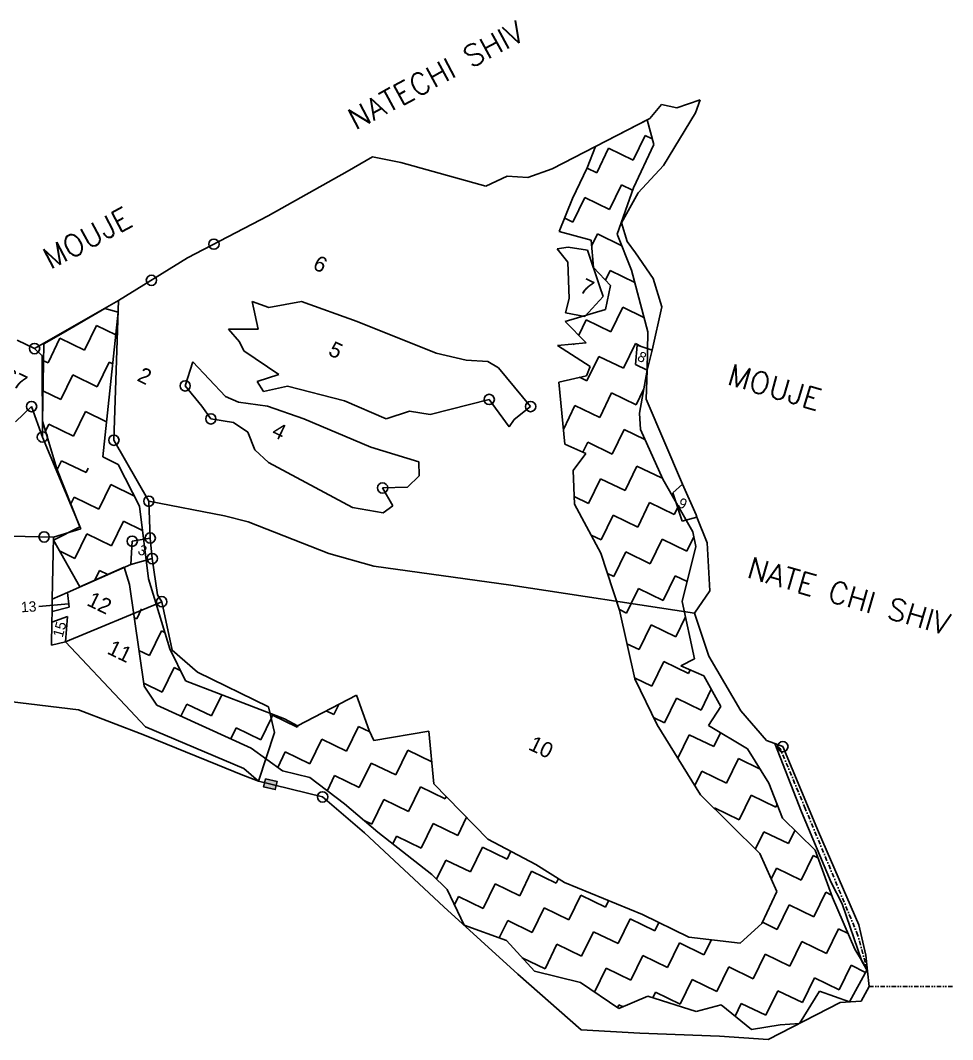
# Model space of a CAD drawing. Header units: metres. Extents: x 321025 to 323179, y 1840087 to 1841448.
# Drawn here: x 322130 to 323179, y 1840266 to 1841414 of the extents above; entities that cross this region are included whole.
import ezdxf

# ---------------------------------------------------------------- set-up
doc = ezdxf.new("R2010")
doc.units = ezdxf.units.M
doc.linetypes.add('DASHDOT', pattern=[1, 0.5, -0.25, 0, -0.25])
doc.linetypes.add('DIVIDE', pattern=[1.25, 0.5, -0.25, 0, -0.25, 0, -0.25])
for name, color, linetype in [('POLY_HATCH', 12, 'Continuous'), ('POLY_PARCEL', 6, 'Continuous'), ('POLY_WATER', 4, 'Continuous'), ('TEXT_MAPOUT', 7, 'Continuous'), ('TEXT_PARCEL', 7, 'Continuous'), ('V_BOUND_LINE', 7, 'Continuous'), ('V_BOUND_STREAM_LINE', 7, 'DASHDOT'), ('V_DIVIDE_LINE', 7, 'DIVIDE')]:
    doc.layers.add(name, color=color, linetype=linetype)
doc.styles.get("Standard").update_dxf_attribs({"font": 'simplex.shx'})
doc.styles.add('TEXT_MAP', font='')
doc.styles.get('TEXT_MAP').set_extended_font_data('Kruti Dev 050')
doc.dimstyles.get("Standard").update_dxf_attribs({"dimtxt": 0.18, "dimasz": 0.18, "dimexe": 0.18, "dimexo": 0.0625, "dimgap": 0.09, "dimtad": 0, "dimtih": 1, "dimtoh": 1, "dimdec": 4, "dimzin": 0, "dimdsep": 46, "dimtxsty": 'Standard', "dimcen": 0.09, "dimadec": 0, "dimazin": 0, "dimtfac": 1, "dimtdec": 4, "dimtofl": 0, "dimtmove": 0, "dimatfit": 3, "dimfxl": 1, "dimtolj": 1, "dimtzin": 0, "dimarcsym": 0})

msp = doc.modelspace()

# ---------------------------------------------------------------- hatches: boundary and pattern name
msp.add_hatch(color=256).paths.add_polyline_path([(322416.9, 1840547.8), (322419, 1840556.9), (322405.9, 1840560), (322403.7, 1840551)])

# ---------------------------------------------------------------- linework, layer by layer
msp.add_lwpolyline([(322405.9, 1840560), (322419, 1840556.9), (322416.9, 1840547.8), (322403.7, 1840551)], close=True)
for centre in [(322348, 1841161.8), (322277.6, 1841121.1), (322146.1, 1841044.2), (322315.6, 1841002.2), (322657.8, 1840987), (322142.7, 1840979), (322704.4, 1840979), (322344.5, 1840965.1), (322154.9, 1840944.7), (322235.4, 1840941.1), (322537.8, 1840887.3), (322274.7, 1840872.4), (322156.8, 1840832.2), (322256, 1840827.4), (322276.3, 1840831), (322278.6, 1840807.8), (322289.2, 1840759.3), (322988.3, 1840596.1), (322470.3, 1840539.5)]:
    msp.add_circle(centre, 5.78)
at = {"layer": 'POLY_HATCH', "ltscale": 10}
for p, q in [((322777.4, 1841271.7), (322835.4, 1841301.6)), ((322835.4, 1841301.6), (322842.9, 1841274)), ((322768.2, 1841247.7), (322777.4, 1841271.7)), ((322842.9, 1841274), (322820.1, 1841225.4)), ((322751.4, 1841213.1), (322768.2, 1841247.7)), ((322820.1, 1841225.4), (322801.6, 1841173.2)), ((322736.6, 1841176.1), (322751.4, 1841213.1)), ((322772.4, 1841166.3), (322736.6, 1841176.1)), ((322775, 1841135.4), (322772.4, 1841166.3)), ((322801.6, 1841173.2), (322817.8, 1841132.5)), ((322794.3, 1841115.2), (322775, 1841135.4)), ((322817.8, 1841132.5), (322836.2, 1841063.2)), ((322788.8, 1841088.1), (322794.3, 1841115.2)), ((322178.4, 1841062.1), (322225.1, 1841089.3)), ((322240.1, 1841085.2), (322222.9, 1840922.2)), ((322225.1, 1841089.3), (322240.1, 1841085.2)), ((322743.4, 1841074.9), (322788.8, 1841088.1)), ((322766.8, 1841050.6), (322743.4, 1841074.9)), ((322156.6, 1841049.5), (322178.4, 1841062.1)), ((322836.2, 1841063.2), (322835.4, 1841019.9)), ((322154.9, 1840962.5), (322156.6, 1841049.5)), ((322734.8, 1841047.8), (322766.8, 1841050.6)), ((322771.4, 1841023.9), (322734.8, 1841047.8)), ((322736.2, 1841006.6), (322767.2, 1841013.7)), ((322767.2, 1841013.7), (322771.4, 1841023.9)), ((322835.4, 1841019.9), (322826.9, 1840971.4)), ((322742.9, 1840936.8), (322736.2, 1841006.6)), ((322826.9, 1840971.4), (322828, 1840953.3)), ((322171.2, 1840908.9), (322154.9, 1840962.5)), ((322828, 1840953.3), (322853, 1840897.1)), ((322766.7, 1840926), (322742.9, 1840936.8)), ((322222.9, 1840922.2), (322240.2, 1840913.8)), ((322752.2, 1840907.1), (322766.7, 1840926)), ((322240.2, 1840913.8), (322264.2, 1840867)), ((322197.2, 1840843.7), (322171.2, 1840908.9)), ((322753.6, 1840869), (322752.2, 1840907.1)), ((322853, 1840897.1), (322887, 1840837.9)), ((322264.2, 1840867), (322274.4, 1840785)), ((322783.5, 1840814), (322753.6, 1840869)), ((322167.4, 1840828.4), (322197.2, 1840843.7)), ((322887, 1840837.9), (322890.5, 1840821.6)), ((322196.9, 1840776), (322167.4, 1840828.4)), ((322890.5, 1840821.6), (322875, 1840759.6)), ((322804.5, 1840749.6), (322783.5, 1840814)), ((322247, 1840798), (322196.9, 1840776)), ((322252.8, 1840778.8), (322247, 1840798)), ((322274.4, 1840785), (322298.5, 1840706.1)), ((322269.5, 1840664.2), (322252.8, 1840778.8)), ((322821.5, 1840672.6), (322804.5, 1840749.6)), ((322875, 1840759.6), (322888.7, 1840694.8)), ((322298.5, 1840706.1), (322315.8, 1840670.2)), ((322888.7, 1840694.8), (322873.4, 1840687)), ((322873.4, 1840687), (322899.4, 1840675.9)), ((322315.8, 1840670.2), (322427.4, 1840627.5)), ((322846.7, 1840620.6), (322821.5, 1840672.6)), ((322899.4, 1840675.9), (322918.6, 1840641.4)), ((322283.6, 1840642.9), (322269.5, 1840664.2)), ((322442, 1840619.7), (322508.3, 1840654)), ((322508.3, 1840654), (322522.7, 1840614.2)), ((322390, 1840594.3), (322283.6, 1840642.9)), ((322918.6, 1840641.4), (322904.4, 1840620)), ((322427.4, 1840627.5), (322442, 1840619.7)), ((322522.7, 1840614.2), (322528, 1840603.1)), ((322528, 1840603.1), (322589.7, 1840613.7)), ((322589.7, 1840613.7), (322595.4, 1840554.4)), ((322895.7, 1840541.8), (322846.7, 1840620.6)), ((322904.4, 1840620), (322948.4, 1840593.5)), ((322425.1, 1840568.9), (322390, 1840594.3)), ((322948.4, 1840593.5), (322972.6, 1840555.1)), ((322456, 1840561.5), (322425.1, 1840568.9)), ((322495.1, 1840531.9), (322456, 1840561.5)), ((322595.4, 1840554.4), (322656.2, 1840492.1)), ((322972.6, 1840555.1), (322987.9, 1840515.6)), ((322532.4, 1840500), (322495.1, 1840531.9)), ((322962.3, 1840475.9), (322895.7, 1840541.8)), ((322987.9, 1840515.6), (323024.6, 1840479.4)), ((322593.3, 1840452.1), (322532.4, 1840500)), ((322656.2, 1840492.1), (322710.4, 1840463.5)), ((322981.3, 1840433), (322962.3, 1840475.9)), ((323024.6, 1840479.4), (323044, 1840426.4)), ((322710.4, 1840463.5), (322742.6, 1840443.3)), ((322610.5, 1840435.4), (322593.3, 1840452.1)), ((322742.6, 1840443.3), (322830.3, 1840407)), ((322629.5, 1840395), (322610.5, 1840435.4)), ((322964.5, 1840396.9), (322981.3, 1840433)), ((323044, 1840426.4), (323069.4, 1840368.3)), ((322830.3, 1840407), (322882.3, 1840381.7)), ((322677.1, 1840377.8), (322629.5, 1840395)), ((322940.2, 1840375), (322964.5, 1840396.9)), ((322708.6, 1840343.5), (322677.1, 1840377.8)), ((322882.3, 1840381.7), (322940.2, 1840375)), ((323069.4, 1840368.3), (323083.1, 1840345.1)), ((322760.4, 1840330.5), (322708.6, 1840343.5)), ((323083.1, 1840345.1), (323063.1, 1840308.7)), ((322803.6, 1840301.2), (322760.4, 1840330.5)), ((322836.3, 1840315.1), (322803.6, 1840301.2)), ((322890.7, 1840297.9), (322836.3, 1840315.1)), ((323029.6, 1840321), (323007.1, 1840284.5)), ((323063.1, 1840308.7), (323029.6, 1840321)), ((322918.9, 1840305.6), (322890.7, 1840297.9)), ((322952.8, 1840277.7), (322918.9, 1840305.6)), ((322985.2, 1840283), (322952.8, 1840277.7)), ((323007.1, 1840284.5), (322985.2, 1840283))]:
    msp.add_line(p, q, dxfattribs=at)
at = {"layer": 'POLY_HATCH', "linetype": 'Continuous', "ltscale": 10}
for p, q in [((322819.9, 1841256.4), (322833.4, 1841284.2)), ((322833.4, 1841284.2), (322841.1, 1841280.4)), ((322778.8, 1841242.2), (322792.2, 1841269.9)), ((322792.2, 1841269.9), (322819.9, 1841256.4)), ((322768, 1841247.4), (322778.8, 1841242.2)), ((322793, 1841201), (322806.5, 1841228.7)), ((322806.5, 1841228.7), (322819.1, 1841222.6)), ((322751.9, 1841186.7), (322765.3, 1841214.4)), ((322765.3, 1841214.4), (322793, 1841201)), ((322742.7, 1841191.2), (322751.9, 1841186.7)), ((322773, 1841159.6), (322779.6, 1841173.3)), ((322779.6, 1841173.3), (322806.9, 1841160)), ((322788.6, 1841121.2), (322793.9, 1841132.1)), ((322793.9, 1841132.1), (322821.5, 1841118.7)), ((322794.7, 1841063.2), (322808.1, 1841091)), ((322808.1, 1841091), (322831.9, 1841079.4)), ((322758.5, 1841059.2), (322767, 1841076.7)), ((322767, 1841076.7), (322794.7, 1841063.2)), ((322202.4, 1841042.4), (322215.9, 1841070.1)), ((322215.9, 1841070.1), (322237.4, 1841059.6)), ((322161.3, 1841028.1), (322174.7, 1841055.8)), ((322174.7, 1841055.8), (322202.4, 1841042.4)), ((322752.7, 1841049.4), (322753.5, 1841049)), ((322753.5, 1841049), (322753.8, 1841049.5)), ((322809, 1841022.1), (322822.4, 1841049.8)), ((322822.4, 1841049.8), (322828.7, 1841046.7)), ((322156.2, 1841030.6), (322161.3, 1841028.1)), ((322216.7, 1841001.2), (322230.2, 1841028.9)), ((322230.2, 1841028.9), (322234, 1841027.1)), ((322767.8, 1841007.8), (322781.2, 1841035.5)), ((322781.2, 1841035.5), (322809, 1841022.1)), ((322175.5, 1840986.9), (322189, 1841014.6)), ((322189, 1841014.6), (322216.7, 1841001.2)), ((322759.3, 1841011.9), (322767.8, 1841007.8)), ((322155.5, 1840996.6), (322175.5, 1840986.9)), ((322782.1, 1840966.6), (322795.5, 1840994.3)), ((322795.5, 1840994.3), (322823.2, 1840980.9)), ((322823.2, 1840980.9), (322831.6, 1840998.1)), ((322741.3, 1840953.3), (322754.3, 1840980.1)), ((322754.3, 1840980.1), (322782.1, 1840966.6)), ((322189.8, 1840945.8), (322203.3, 1840973.5)), ((322203.3, 1840973.5), (322227.1, 1840961.9)), ((322158.3, 1840951.4), (322162.1, 1840959.2)), ((322162.1, 1840959.2), (322189.8, 1840945.8)), ((322796.3, 1840925.5), (322809.8, 1840953.2)), ((322809.8, 1840953.2), (322833.1, 1840941.9)), ((322763.2, 1840927.7), (322768.6, 1840938.9)), ((322768.6, 1840938.9), (322796.3, 1840925.5)), ((322171.5, 1840908.1), (322176.4, 1840918)), ((322176.4, 1840918), (322204.1, 1840904.6)), ((322810.6, 1840884.3), (322824.1, 1840912)), ((322824.1, 1840912), (322851.8, 1840898.6)), ((322204.1, 1840904.6), (322206.5, 1840909.5)), ((322851.8, 1840898.6), (322852.1, 1840899.2)), ((322218.4, 1840863.4), (322231.8, 1840891.1)), ((322231.8, 1840891.1), (322258.4, 1840878.2)), ((322769.4, 1840870), (322782.9, 1840897.7)), ((322782.9, 1840897.7), (322810.6, 1840884.3)), ((322187, 1840869.4), (322190.6, 1840876.9)), ((322190.6, 1840876.9), (322218.4, 1840863.4)), ((322753.3, 1840877.9), (322769.4, 1840870)), ((322824.9, 1840843.1), (322838.3, 1840870.8)), ((322838.3, 1840870.8), (322866, 1840857.4)), ((322866, 1840857.4), (322869.9, 1840865.3)), ((322783.7, 1840828.9), (322797.2, 1840856.6)), ((322797.2, 1840856.6), (322824.9, 1840843.1)), ((322232.6, 1840822.3), (322246.1, 1840850)), ((322246.1, 1840850), (322267.6, 1840839.5)), ((322191.5, 1840808), (322204.9, 1840835.7)), ((322204.9, 1840835.7), (322232.6, 1840822.3)), ((322772.4, 1840834.3), (322783.7, 1840828.9)), ((322839.1, 1840802), (322852.6, 1840829.7)), ((322852.6, 1840829.7), (322880.3, 1840816.2)), ((322880.3, 1840816.2), (322888.2, 1840832.4)), ((322174.2, 1840816.4), (322191.5, 1840808)), ((322798, 1840787.7), (322811.4, 1840815.4)), ((322811.4, 1840815.4), (322839.1, 1840802)), ((322213.8, 1840783.4), (322219.2, 1840794.5)), ((322219.2, 1840794.5), (322228.6, 1840790)), ((322791, 1840791.1), (322798, 1840787.7)), ((322853.4, 1840760.8), (322866.9, 1840788.5)), ((322866.9, 1840788.5), (322880.6, 1840781.9)), ((322817.5, 1840757.3), (322825.7, 1840774.2)), ((322825.7, 1840774.2), (322853.4, 1840760.8)), ((322261.2, 1840739.9), (322266.6, 1840751.1)), ((322804.3, 1840750.4), (322812.3, 1840746.5)), ((322812.3, 1840746.5), (322817.5, 1840757.3)), ((322258.3, 1840741.3), (322261.2, 1840739.9)), ((322867.7, 1840719.6), (322878.7, 1840742.2)), ((322275.4, 1840698.8), (322288.9, 1840726.5)), ((322288.9, 1840726.5), (322292.8, 1840724.6)), ((322826.5, 1840705.4), (322840, 1840733.1)), ((322840, 1840733.1), (322867.7, 1840719.6)), ((322263.6, 1840704.5), (322275.4, 1840698.8)), ((322812.8, 1840712), (322826.5, 1840705.4)), ((322840.8, 1840664.2), (322854.2, 1840691.9)), ((322854.2, 1840691.9), (322882, 1840678.5)), ((322289.7, 1840657.6), (322303.2, 1840685.3)), ((322303.2, 1840685.3), (322310.1, 1840681.9)), ((322882, 1840678.5), (322883.9, 1840682.5)), ((322821.2, 1840673.7), (322840.8, 1840664.2)), ((322269, 1840667.6), (322289.7, 1840657.6)), ((322896.2, 1840637.3), (322907.7, 1840660.9)), ((322345.2, 1840630.7), (322356.7, 1840654.5)), ((322855.1, 1840623), (322868.5, 1840650.7)), ((322868.5, 1840650.7), (322896.2, 1840637.3)), ((322310.8, 1840630.5), (322317.4, 1840644.1)), ((322317.4, 1840644.1), (322345.2, 1840630.7)), ((322474.4, 1840636.5), (322482.9, 1840632.4)), ((322482.9, 1840632.4), (322488.4, 1840643.7)), ((322400.6, 1840603.8), (322412.7, 1840628.7)), ((322412.7, 1840628.7), (322414, 1840631.5)), ((322414, 1840631.5), (322441.8, 1840618.1)), ((322842.6, 1840629.1), (322855.1, 1840623)), ((322366.9, 1840604.9), (322372.9, 1840617.3)), ((322372.9, 1840617.3), (322400.6, 1840603.8)), ((322441.8, 1840618.1), (322442.7, 1840620.1)), ((322497.2, 1840591.2), (322510.6, 1840618.9)), ((322510.6, 1840618.9), (322523.4, 1840612.7)), ((322910.5, 1840596.1), (322918.1, 1840611.8)), ((322456, 1840576.9), (322469.5, 1840604.6)), ((322469.5, 1840604.6), (322497.2, 1840591.2)), ((322870, 1840583.2), (322882.8, 1840609.6)), ((322882.8, 1840609.6), (322910.5, 1840596.1)), ((322419.8, 1840572.8), (322428.3, 1840590.4)), ((322428.3, 1840590.4), (322456, 1840576.9)), ((322552.6, 1840564.3), (322566.1, 1840592)), ((322566.1, 1840592), (322593.1, 1840578.9)), ((322511.5, 1840550), (322524.9, 1840577.7)), ((322524.9, 1840577.7), (322552.6, 1840564.3)), ((322924.8, 1840555), (322938.2, 1840582.7)), ((322938.2, 1840582.7), (322962.7, 1840570.8)), ((322889.2, 1840552.3), (322897.1, 1840568.4)), ((322897.1, 1840568.4), (322924.8, 1840555)), ((322475.6, 1840546.7), (322483.7, 1840563.5)), ((322483.7, 1840563.5), (322511.5, 1840550)), ((322566.9, 1840523.1), (322580.4, 1840550.8)), ((322580.4, 1840550.8), (322608.1, 1840537.4)), ((322525.7, 1840508.9), (322539.2, 1840536.6)), ((322539.2, 1840536.6), (322566.9, 1840523.1)), ((322608.1, 1840537.4), (322609.4, 1840540.1)), ((322939.1, 1840513.8), (322952.5, 1840541.5)), ((322952.5, 1840541.5), (322980.2, 1840528.1)), ((322980.2, 1840528.1), (322981.8, 1840531.3)), ((322911, 1840526.6), (322911.3, 1840527.2)), ((322911.3, 1840527.2), (322939.1, 1840513.8)), ((322517.2, 1840513), (322525.7, 1840508.9)), ((322581.2, 1840482), (322594.6, 1840509.7)), ((322594.6, 1840509.7), (322622.3, 1840496.2)), ((322622.3, 1840496.2), (322632.2, 1840516.6)), ((322957.3, 1840480.9), (322966.8, 1840500.4)), ((322966.8, 1840500.4), (322994.5, 1840486.9)), ((322994.5, 1840486.9), (323001.8, 1840501.9)), ((322549.3, 1840486.8), (322553.5, 1840495.4)), ((322553.5, 1840495.4), (322581.2, 1840482)), ((322636.6, 1840455.1), (322650.1, 1840482.8)), ((322650.1, 1840482.8), (322677.8, 1840469.3)), ((322677.8, 1840469.3), (322682.2, 1840478.4)), ((322598.5, 1840447.1), (322608.9, 1840468.5)), ((322608.9, 1840468.5), (322636.6, 1840455.1)), ((323008.8, 1840445.7), (323022.2, 1840473.5)), ((323022.2, 1840473.5), (323027.8, 1840470.8)), ((322692.1, 1840428.2), (322705.5, 1840455.9)), ((322705.5, 1840455.9), (322733.2, 1840442.4)), ((322975.1, 1840447), (322981, 1840459.2)), ((322981, 1840459.2), (323008.8, 1840445.7)), ((322650.9, 1840413.9), (322664.3, 1840441.6)), ((322664.3, 1840441.6), (322692.1, 1840428.2)), ((322733.2, 1840442.4), (322735.7, 1840447.6)), ((322747.5, 1840401.3), (322760.9, 1840429)), ((322760.9, 1840429), (322788.7, 1840415.5)), ((323023, 1840404.6), (323036.5, 1840432.3)), ((323036.5, 1840432.3), (323043, 1840429.1)), ((322618.6, 1840418), (322623.2, 1840427.3)), ((322623.2, 1840427.3), (322650.9, 1840413.9)), ((322788.7, 1840415.5), (322792.2, 1840422.7)), ((322981.9, 1840390.3), (322995.3, 1840418)), ((322995.3, 1840418), (323023, 1840404.6)), ((322706.3, 1840387), (322719.8, 1840414.7)), ((322719.8, 1840414.7), (322747.5, 1840401.3)), ((322669, 1840380.7), (322678.6, 1840400.5)), ((322678.6, 1840400.5), (322706.3, 1840387)), ((322802.9, 1840374.4), (322816.4, 1840402.1)), ((322816.4, 1840402.1), (322844.1, 1840388.7)), ((322844.1, 1840388.7), (322848.7, 1840398)), ((322965.2, 1840398.4), (322981.9, 1840390.3)), ((322761.8, 1840360.1), (322775.2, 1840387.8)), ((322775.2, 1840387.8), (322802.9, 1840374.4)), ((323037.3, 1840363.4), (323050.8, 1840391.1)), ((323050.8, 1840391.1), (323061.7, 1840385.8)), ((322720.6, 1840345.8), (322734, 1840373.6)), ((322734, 1840373.6), (322761.8, 1840360.1)), ((322858.4, 1840347.5), (322871.8, 1840375.2)), ((322871.8, 1840375.2), (322899.5, 1840361.8)), ((322899.5, 1840361.8), (322907.8, 1840378.8)), ((322996.1, 1840349.1), (323009.6, 1840376.9)), ((323009.6, 1840376.9), (323037.3, 1840363.4)), ((322817.2, 1840333.2), (322830.6, 1840360.9)), ((322830.6, 1840360.9), (322858.4, 1840347.5)), ((322955, 1840334.9), (322968.4, 1840362.6)), ((322968.4, 1840362.6), (322996.1, 1840349.1)), ((322695, 1840358.2), (322720.6, 1840345.8)), ((322913.8, 1840320.6), (322927.3, 1840348.3)), ((322927.3, 1840348.3), (322955, 1840334.9)), ((323051.6, 1840322.2), (323065, 1840350)), ((323065, 1840350), (323081.4, 1840342)), ((322776.4, 1840319.7), (322789.5, 1840346.7)), ((322789.5, 1840346.7), (322817.2, 1840333.2)), ((322872.6, 1840306.3), (322886.1, 1840334)), ((322886.1, 1840334), (322913.8, 1840320.6)), ((323010.4, 1840308), (323023.9, 1840335.7)), ((323023.9, 1840335.7), (323051.6, 1840322.2)), ((322841.8, 1840313.4), (322844.9, 1840319.8)), ((322844.9, 1840319.8), (322872.6, 1840306.3)), ((322969.2, 1840293.7), (322982.7, 1840321.4)), ((322982.7, 1840321.4), (323010.4, 1840308)), ((322802.1, 1840302.2), (322803.8, 1840305.5)), ((322803.8, 1840305.5), (322808.4, 1840303.2)), ((322934.5, 1840292.7), (322941.5, 1840307.1)), ((322941.5, 1840307.1), (322969.2, 1840293.7))]:
    msp.add_line(p, q, dxfattribs=at)
at = {"layer": 'POLY_PARCEL'}
for p, q in [((322734.4, 1841156.4), (322746.5, 1841158.5)), ((322746.3, 1841141.4), (322734.4, 1841156.4)), ((322746.5, 1841158.5), (322768.5, 1841154.9)), ((322768.5, 1841154.9), (322782.1, 1841113.8)), ((322747.8, 1841100.8), (322746.3, 1841141.4)), ((322782.1, 1841113.8), (322786.2, 1841102.9)), ((322240.5, 1841098.2), (322235.4, 1840941.1)), ((322391.1, 1841097.3), (322409.8, 1841090.5)), ((322397.9, 1841066.2), (322391.1, 1841097.3)), ((322409.8, 1841090.5), (322446.7, 1841097.4)), ((322446.7, 1841097.4), (322509.1, 1841074.6)), ((322743.8, 1841084.5), (322747.8, 1841100.8)), ((322786.2, 1841102.9), (322765.3, 1841080.2)), ((322765.3, 1841080.2), (322743.8, 1841084.5)), ((322509.1, 1841074.6), (322598.1, 1841039.2)), ((322364.3, 1841066.1), (322397.9, 1841066.2)), ((322376.7, 1841051.7), (322364.3, 1841066.1)), ((322381.7, 1841041.8), (322376.7, 1841051.7)), ((322824.3, 1841048.2), (322822.3, 1841026.2)), ((322841, 1841042.5), (322824.3, 1841048.2)), ((322146.1, 1841044.2), (322154.5, 1841035.9)), ((322154.5, 1841035.9), (322154.9, 1840944.7)), ((322421, 1841015.2), (322381.7, 1841041.8)), ((322598.1, 1841039.2), (322631.7, 1841031.2)), ((322315.6, 1841002.2), (322324.3, 1841029.4)), ((322324.3, 1841029.4), (322361.1, 1840990.3)), ((322631.7, 1841031.2), (322656.2, 1841029.6)), ((322656.2, 1841029.6), (322668.4, 1841022.5)), ((322822.3, 1841026.2), (322835.4, 1841019.9)), ((322396.7, 1841007.1), (322421, 1841015.2)), ((322668.4, 1841022.5), (322704.4, 1840979)), ((322334.5, 1840979.3), (322315.6, 1841002.2)), ((322403.8, 1840996.1), (322396.7, 1841007.1)), ((322430.6, 1841002.1), (322403.8, 1840996.1)), ((322495.1, 1840985.4), (322430.6, 1841002.1)), ((322361.1, 1840990.3), (322375.8, 1840984)), ((322124.6, 1840961.6), (322142.7, 1840979)), ((322142.7, 1840979), (322154.9, 1840944.7)), ((322344.5, 1840965.1), (322334.5, 1840979.3)), ((322375.8, 1840984), (322408.1, 1840979.4)), ((322408.1, 1840979.4), (322449, 1840965.3)), ((322541.8, 1840965), (322495.1, 1840985.4)), ((322657.8, 1840987), (322591.3, 1840970.2)), ((322680.1, 1840956.3), (322657.8, 1840987)), ((322704.4, 1840979), (322685.9, 1840964.5)), ((322568.2, 1840973.8), (322541.8, 1840965)), ((322591.3, 1840970.2), (322568.2, 1840973.8)), ((322370, 1840961.2), (322344.5, 1840965.1)), ((322386, 1840950.3), (322370, 1840961.2)), ((322449, 1840965.3), (322524.7, 1840933.4)), ((322685.9, 1840964.5), (322680.1, 1840956.3)), ((322154.9, 1840944.7), (322198.2, 1840841.3)), ((322393.9, 1840930.1), (322386, 1840950.3)), ((322235.4, 1840941.1), (322274.7, 1840872.4)), ((322524.7, 1840933.4), (322578.6, 1840916.6)), ((322409.2, 1840916.1), (322393.9, 1840930.1)), ((322504, 1840865.2), (322409.2, 1840916.1)), ((322578.6, 1840916.6), (322578.9, 1840901)), ((322578.9, 1840901), (322565.7, 1840888.3)), ((322565.7, 1840888.3), (322537.8, 1840887.3)), ((322537.8, 1840887.3), (322549.2, 1840867.1)), ((322875.2, 1840891.5), (322864.6, 1840881.9)), ((322864.6, 1840881.9), (322874.8, 1840849.9)), ((322274.7, 1840872.4), (322359.7, 1840856)), ((322274.7, 1840872.4), (322276.3, 1840831)), ((322538.5, 1840859.5), (322504, 1840865.2)), ((322549.2, 1840867.1), (322538.5, 1840859.5)), ((322359.7, 1840856), (322386.5, 1840849.2)), ((322874.8, 1840849.9), (322891.6, 1840854.6)), ((322198.2, 1840841.3), (322167.5, 1840832)), ((322386.5, 1840849.2), (322477.2, 1840813.6)), ((322167.5, 1840832), (322046.7, 1840834.8)), ((322167.5, 1840832), (322166, 1840762.3)), ((322276.3, 1840831), (322256, 1840827.4)), ((322276.3, 1840831), (322278.6, 1840807.8)), ((322256, 1840827.4), (322254.4, 1840801.3)), ((322254.4, 1840801.3), (322278.6, 1840807.8)), ((322278.6, 1840807.8), (322284.6, 1840766.9)), ((322477.2, 1840813.6), (322527.8, 1840799.2)), ((322183, 1840769.8), (322254.4, 1840801.3)), ((322527.8, 1840799.2), (322682.1, 1840777.9)), ((322682.1, 1840777.9), (322888.8, 1840746.4)), ((322165.8, 1840748.1), (322166, 1840762.3)), ((322166, 1840762.3), (322183, 1840769.8)), ((322183, 1840769.8), (322185.1, 1840753.1)), ((322284.6, 1840766.9), (322289.2, 1840759.3)), ((322185.1, 1840753.1), (322165.8, 1840748.1)), ((322181, 1840714.3), (322289.2, 1840759.3)), ((322289.2, 1840759.3), (322301, 1840704.7)), ((322165.6, 1840736.4), (322165.8, 1840748.1)), ((322165.6, 1840736.4), (322183, 1840742.7)), ((322183, 1840742.7), (322181, 1840714.3)), ((322165.2, 1840710.5), (322165.6, 1840736.4)), ((322181, 1840714.3), (322165.2, 1840710.5)), ((322181, 1840714.3), (322248.1, 1840642.8)), ((322301, 1840704.7), (322329.3, 1840680.1)), ((322329.3, 1840680.1), (322409.3, 1840640.8)), ((322248.1, 1840642.8), (322270.8, 1840618.5)), ((322409.3, 1840640.8), (322416.3, 1840612.2)), ((322270.8, 1840618.5), (322381.6, 1840571.4)), ((322416.3, 1840612.2), (322398.1, 1840557.2)), ((322381.6, 1840571.4), (322398.1, 1840557.2))]:
    msp.add_line(p, q, dxfattribs=at)
at = {"layer": 'POLY_WATER'}
for p, q in [((322979.2, 1840599.6), (323009.2, 1840522.6)), ((322988.3, 1840596.1), (322979.2, 1840599.6)), ((323028.5, 1840500.2), (322988.3, 1840596.1)), ((323009.2, 1840522.6), (323042.8, 1840443)), ((323073.9, 1840395.6), (323028.5, 1840500.2)), ((323042.8, 1840443), (323055.1, 1840419.1)), ((323055.1, 1840419.1), (323077.2, 1840354.7)), ((323081.6, 1840361.5), (323073.9, 1840395.6)), ((323083.5, 1840343.4), (323081.6, 1840361.5)), ((323077.2, 1840354.7), (323083.5, 1840343.4))]:
    msp.add_line(p, q, dxfattribs=at)
at = {"layer": 'V_BOUND_LINE'}
for p, q in [((322895.2, 1841324.1), (322869, 1841315.3)), ((322889.8, 1841309.6), (322895.2, 1841324.1)), ((322851.8, 1841319), (322838.7, 1841303.3)), ((322869, 1841315.3), (322851.8, 1841319)), ((322838.7, 1841303.3), (322728.8, 1841246.7)), ((322853.9, 1841250.3), (322889.8, 1841309.6)), ((322526.4, 1841260.1), (322498.1, 1841243.5)), ((322558.2, 1841253.6), (322526.4, 1841260.1)), ((322498.1, 1841243.5), (322409.1, 1841193.7)), ((322653.9, 1841227.1), (322558.2, 1841253.6)), ((322728.8, 1841246.7), (322701.2, 1841236.9)), ((322825.4, 1841219.7), (322853.9, 1841250.3)), ((322677.8, 1841238.2), (322653.9, 1841227.1)), ((322701.2, 1841236.9), (322677.8, 1841238.2)), ((322806.8, 1841185.9), (322825.4, 1841219.7)), ((322409.1, 1841193.7), (322318.4, 1841146.3)), ((322812.9, 1841164.7), (322806.8, 1841185.9)), ((322822.6, 1841152.1), (322812.9, 1841164.7)), ((322842.4, 1841123.1), (322822.6, 1841152.1)), ((322318.4, 1841146.3), (322240.5, 1841098.2)), ((322852.1, 1841091.4), (322842.4, 1841123.1)), ((322240.5, 1841098.2), (322146.1, 1841044.2)), ((322841, 1841042.5), (322852.1, 1841091.4)), ((322146.1, 1841044.2), (322126.7, 1841053.8)), ((322835.4, 1841019.9), (322841, 1841042.5)), ((322834.4, 1840987.4), (322835.4, 1841019.9)), ((322875.2, 1840891.5), (322834.4, 1840987.4)), ((322890.6, 1840857), (322875.2, 1840891.5)), ((322891.6, 1840854.6), (322890.6, 1840857)), ((322903.2, 1840825.6), (322891.6, 1840854.6)), ((322905.9, 1840771.6), (322903.2, 1840825.6)), ((322888.8, 1840746.4), (322905.9, 1840771.6)), ((322905.1, 1840697.9), (322888.8, 1840746.4)), ((322940.8, 1840636.6), (322905.1, 1840697.9)), ((322117.8, 1840646.8), (322195.7, 1840637.6)), ((322195.7, 1840637.6), (322269.7, 1840609)), ((322969.9, 1840603.1), (322940.8, 1840636.6)), ((322269.7, 1840609), (322351.8, 1840575.6)), ((322979.2, 1840599.6), (322969.9, 1840603.1)), ((322351.8, 1840575.6), (322378.5, 1840564.9)), ((322398.1, 1840557.2), (322378.5, 1840564.9)), ((322398.1, 1840557.2), (322470.3, 1840539.5)), ((322470.3, 1840539.5), (322517.6, 1840499.2)), ((322517.6, 1840499.2), (322606.7, 1840415.6)), ((322606.7, 1840415.6), (322690, 1840339.9)), ((322690, 1840339.9), (322761.4, 1840277.4)), ((323085.3, 1840326.2), (323083.5, 1840343.4)), ((323076.5, 1840309.6), (323085.3, 1840326.2)), ((322971.8, 1840266.3), (323052.7, 1840308)), ((323052.7, 1840308), (323076.5, 1840309.6)), ((322761.4, 1840277.4), (322827.3, 1840273.7)), ((322827.3, 1840273.7), (322916.8, 1840270.2)), ((322916.8, 1840270.2), (322971.8, 1840266.3))]:
    msp.add_line(p, q, dxfattribs=at)
at = {"layer": 'V_BOUND_STREAM_LINE', "ltscale": 10}
for p, q in [((322985.2, 1840594.2), (322979.2, 1840599.6)), ((323013.5, 1840526.4), (322985.2, 1840594.2)), ((323072.7, 1840383.7), (323013.5, 1840526.4)), ((323083.5, 1840343.4), (323072.7, 1840383.7))]:
    msp.add_line(p, q, dxfattribs=at)
at = {"layer": 'V_DIVIDE_LINE', "ltscale": 10}
msp.add_line((323085.3, 1840326.2), (323179.3, 1840326.2), dxfattribs=at)

# ---------------------------------------------------------------- texts
at = {"layer": 'TEXT_MAPOUT', "ltscale": 10}
for s, height, rotation, p in [('NATECHI SHIV', 24.259, 28.2356, (322507.1, 1841289.6)), ('MOUJE', 24.26, 28.2356, (322163.8, 1841132.9)), ('MOUJE', 24.26, 343.757, (322924.2, 1841004.3)), ('NATE CHI SHIV', 24.259, 343.757, (322946.3, 1840787))]:
    msp.add_text(s, height=height, rotation=rotation, dxfattribs=at).set_placement(p)
at = {"layer": 'TEXT_PARCEL', "style": 'TEXT_MAP'}
for s, height, rotation, p in [('6', 17.5, 334.1208, (322458.1, 1841134.4)), ('7', 17.5, 334.1208, (322758.3, 1841108.5)), ('5', 17.5, 334.1208, (322475.5, 1841037.6)), ('8', 11.6, 334.1208, (322823.4, 1841031.4)), ('67', 17.47, 334.1208, (322108.7, 1841007.6)), ('2', 17.5, 334.1208, (322260.4, 1841008.5)), ('4', 17.5, 334.1208, (322411.9, 1840946.3)), ('9', 11.6, 334.1208, (322869.1, 1840866.5)), ('3', 11.6, 334.1208, (322261.2, 1840813.8)), ('12', 17.47, 334.1208, (322203.8, 1840755.7)), ('13', 11.64, 3.5885, (322131.2, 1840747.3)), ('15', 11.64, 74.5873, (322177.6, 1840718.3)), ('11', 17.47, 334.1208, (322226.7, 1840701.3)), ('10', 17.47, 334.1208, (322700.8, 1840593.4))]:
    msp.add_text(s, height=height, rotation=rotation, dxfattribs=at).set_placement(p)

# ---------------------------------------------------------------- leaders
msp.add_leader([(322150.8, 1840753.9), (322184.2, 1840756.8)], dimstyle='Standard', override={"dimtxt": 2.5, "dimasz": 2.5, "dimexe": 1.25, "dimexo": 0.625, "dimgap": 0.625, "dimtad": 1, "dimtih": 0, "dimtoh": 0, "dimzin": 8, "dimcen": 2.5, "dimtofl": 1})

doc.saveas('drawing.dxf')
